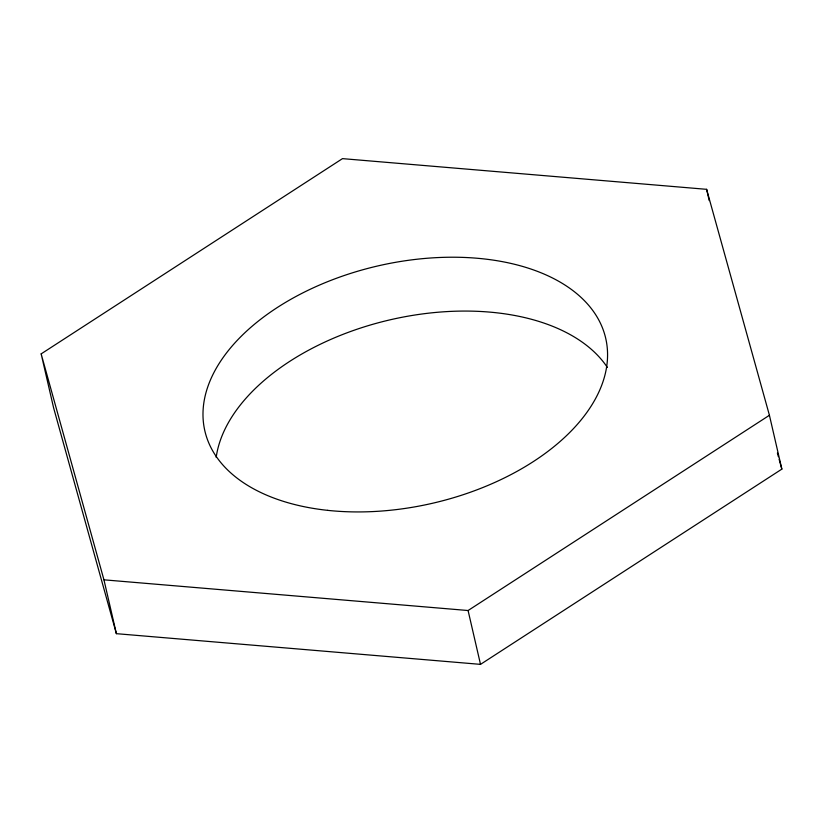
<?xml version="1.0" encoding="UTF-8"?>
<svg xmlns="http://www.w3.org/2000/svg" width="823" height="823" viewBox="0 0 823 823"><rect width="100%" height="100%" fill="white"/><g stroke="black" fill="none" stroke-linecap="round" stroke-linejoin="round"><path stroke-width="1.23" d="M41.15 353.88L342.491 158.633L706.618 189.331L769.423 415.276L781.85 469.12L480.509 664.367L116.382 633.669L53.577 407.724L41.15 353.88L103.945 579.824L116.382 633.669M103.945 579.824L468.081 610.522L769.423 415.276M777.385 453.072L778.414 456.775M779.103 459.244L781.85 469.12M706.618 189.331L709.22 200.606M468.081 610.522L480.509 664.367M216.182 457.372A205.699 121.773 -13 0 1 390.647 319.694A205.699 121.773 -13 0 1 607.384 367.449M327.575 510.342A205.699 121.773 -13 0 0 605.882 339.086A205.699 121.773 -13 0 0 282.392 304.304A205.699 121.773 -13 0 0 327.575 510.342"/></g></svg>
